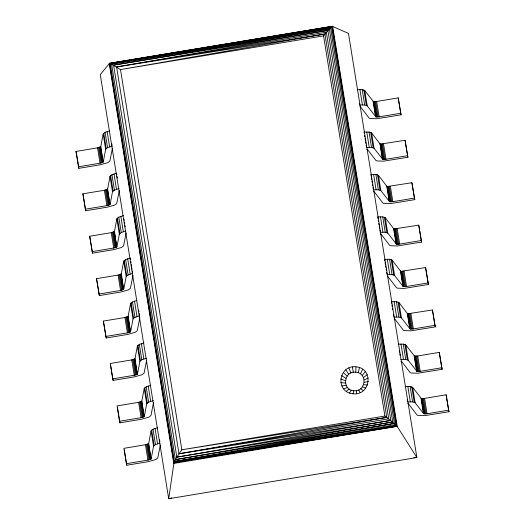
<?xml version="1.0" encoding="UTF-8"?>
<svg xmlns="http://www.w3.org/2000/svg" width="525" height="525" viewBox="0 0 525 525"><rect width="100%" height="100%" fill="white"/><g stroke="black" fill="none" stroke-linecap="round" stroke-linejoin="round"><path stroke-width="0.79" d="M355.799 372.225C343.836 370.492 341.532 390.088 353.791 390.718C365.754 392.451 368.064 372.855 355.799 372.225L355.97 366.817C338.297 364.809 334.95 392.333 353.036 393.803C370.709 395.804 374.056 368.281 355.97 366.817M100.787 146.58L97.552 147.84L76.007 151.423L78.487 166.786L100.032 163.203L103.071 162.205L100.787 146.58L103.182 133.928L105.098 132.333L109.725 130.784M103.268 161.943L105.663 149.29L103.182 133.928M107.632 188.993L104.396 190.26L82.852 193.837L85.326 209.199L106.877 205.623L109.915 204.619L107.632 188.993L110.027 176.341L111.943 174.746L116.57 173.198L116.826 174.812M110.106 204.356L112.507 191.704L110.027 176.341M114.476 231.413L111.241 232.673L89.69 236.25L92.17 251.613L113.715 248.036L116.76 247.032L114.476 231.413L116.872 218.754L118.788 217.16L123.414 215.611M116.95 246.77L119.346 234.117L116.872 218.754M121.314 273.827L118.086 275.087L96.534 278.663L99.015 294.026L120.56 290.45L123.605 289.446L121.314 273.827L123.716 261.168L125.632 259.573L130.252 258.024L130.515 259.645M123.795 289.19L126.19 276.531L123.716 261.168M128.159 316.24L124.924 317.5L103.379 321.077L105.86 336.44L127.404 332.863L130.449 331.866L128.159 316.24L130.554 303.581L132.477 301.993L136.454 300.628M130.64 331.603L133.035 318.944L130.554 303.581M135.004 358.654L131.768 359.914L110.224 363.497L112.704 378.86L134.249 375.277L137.287 374.279L135.004 358.654L137.399 345.995L139.322 344.407L143.942 342.858M137.484 374.017L139.88 361.358L137.399 345.995M141.848 401.067L138.613 402.327L117.068 405.91L119.543 421.273L141.094 417.69L144.132 416.692L141.848 401.067L144.244 388.408L146.16 386.82L150.787 385.271M144.329 416.43L146.724 403.771L144.244 388.408M148.693 443.481L145.458 444.747L123.913 448.324L126.387 463.687L147.938 460.103L150.977 459.106L148.693 443.481L151.088 430.828L153.005 429.233L157.631 427.685M151.167 458.843L153.569 446.191L151.088 430.828M353.036 393.803L353.791 390.718M358.214 372.763L359.494 367.598M413.759 457.649L416.883 457.531L396.657 425.604L174.451 461.449L110.237 63.459L120.494 69.582L181.834 449.774L176.846 457.124L173.972 462.617L168.709 498.75L416.883 457.531L348.449 33.383L332.233 26.296L109.535 63.282L100.275 74.609L168.709 498.75L171.747 497.897M360.399 373.892L362.677 369.252M349.512 393.015L351.376 390.18M112.455 148.109L109.882 161.011L107.894 162.632L100.177 164.798L78.875 168.335L78.487 166.786M119.293 190.523L116.721 203.424L114.739 205.052L107.021 207.211L85.719 210.748L85.326 209.199M126.138 232.936L123.565 245.838L121.583 247.465L113.866 249.624L92.564 253.162L92.17 251.613M132.982 275.349L130.41 288.258L128.428 289.879L120.711 292.038L99.409 295.575L99.015 294.026M139.827 317.763L137.255 330.671L135.266 332.292L127.555 334.451L106.253 337.995L105.86 336.44M146.672 360.183L144.099 373.085L142.111 374.706L134.393 376.871L113.092 380.408L112.704 378.86M153.51 402.596L150.944 415.498L148.956 417.119L141.238 419.285L119.936 422.822L119.543 421.273M160.355 445.01L157.782 457.912L155.8 459.533L148.083 461.698L126.781 465.235L126.387 463.687M105.663 149.29L107.579 147.696L112.206 146.147M112.507 191.704L114.424 190.109L119.044 188.56M119.346 234.117L121.268 232.523L125.888 230.974M126.19 276.531L128.113 274.936L132.733 273.387M133.035 318.944L134.951 317.356L139.578 315.801M139.88 361.358L141.796 359.769L146.423 358.221M146.724 403.771L148.641 402.183L153.267 400.634M153.569 446.191L155.485 444.596L160.105 443.048M396.657 425.604L386.781 417.388L324.929 34.033L120.494 69.582L323.551 35.858L329.3 28.816L332.233 26.296L396.657 425.604L173.972 462.617L109.535 63.282M362.197 375.539L365.302 371.654M346.329 391.368L349.197 389.051M363.49 377.593L367.192 374.653M364.192 379.91L368.215 378.033M343.704 388.959L347.399 387.404M364.258 382.331L368.307 381.563M386.781 417.388L181.834 449.774L384.897 416.043L386.781 417.388L178.999 453.79L116.583 66.964L327.876 30.404L390.81 420.42L176.846 457.124L113.597 65.139L329.3 28.816L392.739 421.975L175.389 459.618L111.562 64.037L330.54 27.569L394.406 423.406L174.451 461.449L395.725 424.633L331.524 26.729L110.237 63.459L330.54 27.569M357.197 89.677L362.197 89.631L364.737 90.477L373.387 101.528L376.674 101.482L398.219 97.899L401.087 114.818L376.786 118.748L369.941 118.499L369.029 117.968L360.682 107.093L359.881 106.818M359.415 103.425L359.678 105.039L364.678 104.993L367.218 105.84L375.867 116.891L379.148 116.845L400.7 113.262L401.087 114.818M364.304 133.711L364.042 132.09L369.042 132.044L371.582 132.897L379.929 143.765L380.802 144.053L405.064 140.319L407.932 157.231L383.631 161.162L376.786 160.919L375.874 160.381L367.526 149.507L366.719 149.231M366.522 147.453L371.523 147.407L374.056 148.26L382.712 159.305L385.993 159.259L407.538 155.682L407.932 157.231M371.142 176.124L370.886 174.51L375.887 174.457L378.42 175.311L386.774 186.178L387.647 186.467L411.908 182.733L414.776 199.644L390.475 203.575L383.631 203.332L382.718 202.794L374.364 191.92L373.564 191.645M373.36 189.873L378.367 189.82L380.901 190.673L389.557 201.725L392.838 201.672L414.383 198.096L414.776 199.644M377.987 218.538L377.724 216.923L382.732 216.871L385.265 217.724L393.619 228.598L394.485 228.88L418.747 225.146L421.621 242.058L397.32 245.989L390.469 245.746L389.563 245.208L381.209 234.34L380.408 234.058M380.205 232.286L385.206 232.234L387.745 233.087L396.401 244.138L399.683 244.086L421.227 240.509L421.621 242.058M384.832 260.951L384.569 259.337L389.576 259.284L392.109 260.137L400.463 271.012L401.33 271.294L425.591 267.56L428.466 284.471L404.158 288.409L397.313 288.159L396.408 287.621L388.054 276.754L387.253 276.472M387.05 274.7L392.05 274.647L394.59 275.5L403.239 286.552L406.527 286.499L428.072 282.923L428.466 284.471M391.676 303.365L391.414 301.75L396.414 301.698L398.954 302.551L407.302 313.425L408.174 313.714L432.436 309.973L435.31 326.885L411.003 330.822L404.158 330.573L403.246 330.035L394.898 319.167L394.098 318.885M393.894 317.113L398.895 317.061L401.435 317.914L410.084 328.965L413.365 328.912L434.917 325.336L435.31 326.885M398.258 344.164L403.259 344.118L405.799 344.964L414.448 356.016L417.736 355.97L439.281 352.387L442.148 369.298L417.848 373.236L411.003 372.986L410.091 372.455L401.743 361.581L400.942 361.298M400.739 359.527L405.74 359.481L408.273 360.327L416.929 371.378L420.21 371.333L441.761 367.749L442.148 369.298M405.103 386.577L410.104 386.531L412.643 387.384L421.293 398.429L424.574 398.383L446.125 394.8L448.993 411.718L424.692 415.649L417.848 415.4L416.935 414.868L408.588 403.994L407.781 403.718M407.577 401.94L412.584 401.894L415.117 402.741L423.773 413.792L427.055 413.746L448.599 410.163L448.993 411.718M397.202 426.307L173.755 463.424L109.207 63.367L332.653 26.25L397.202 426.307L173.972 462.617M175.389 459.618L394.406 423.406M176.846 457.124L392.739 421.975M111.562 64.037L329.3 28.816M113.597 65.139L327.876 30.404M324.929 34.033L116.583 66.964L326.347 32.235L388.723 418.819L178.999 453.79L390.81 420.42M341.814 385.967L346.1 385.35M363.674 384.7L367.454 385.015M340.791 382.587L345.398 383.033M340.699 379.05L345.338 380.612M362.486 386.84L365.722 388.146M341.552 375.605L345.923 378.243M360.773 388.618L363.228 390.738M343.284 372.474L347.11 376.103M345.778 369.876L348.817 374.325M358.654 389.911L360.137 392.621M348.869 367.992L350.936 373.032M76.007 151.423L76.401 152.972M82.852 193.837L83.239 195.385M89.69 236.25L92.564 253.162M96.534 278.663L99.409 295.575M103.379 321.077L106.253 337.995M352.347 366.949L353.318 372.317M398.219 97.899L400.7 113.262M405.064 140.319L407.538 155.682M411.908 182.733L414.383 198.096M418.747 225.146L421.227 240.509M425.591 267.56L428.072 282.923M432.436 309.973L434.917 325.336M439.281 352.387L441.761 367.749M446.125 394.8L448.599 410.163M376.674 101.482L379.148 116.845M383.512 143.896L385.993 159.259M390.357 186.309L392.838 201.672M397.202 228.723L399.683 244.086M404.047 271.136L406.527 286.499M410.891 313.556L413.365 328.912M417.736 355.97L420.21 371.333M424.574 398.383L427.055 413.746M375.67 101.614L378.151 116.977M382.515 144.027L384.996 159.39M389.36 186.441L391.84 201.803M396.204 228.854L398.678 244.217M403.042 271.267L405.523 286.63M409.887 313.688L412.368 329.05M416.732 356.101L419.212 371.464M423.577 398.514L426.057 413.877M374.738 101.666L377.219 117.029M381.583 144.08L384.064 159.442M388.428 186.493L390.908 201.856M395.273 228.913L397.747 244.269M402.117 271.327L404.591 286.689M408.955 313.74L411.436 329.103M415.8 356.153L418.281 371.516M422.645 398.567L425.125 413.93M373.958 101.64L376.438 117.003M380.802 144.053L383.276 159.416M387.647 186.467L390.121 201.83M394.485 228.88L396.966 244.243M401.33 271.294L403.81 286.657M408.174 313.714L410.655 329.07M415.019 356.127L417.5 371.49M421.864 398.541L424.338 413.903M373.387 101.528L375.867 116.891M380.231 143.942L382.712 159.305M387.076 186.362L389.557 201.725M393.921 228.775L396.401 244.138M400.765 271.189L403.239 286.552M407.61 313.602L410.084 328.965M414.448 356.016L416.929 371.378M421.293 398.429L423.773 413.792M373.085 101.351L375.565 116.714M379.929 143.765L382.41 159.127M386.774 186.178L389.255 201.541M393.619 228.598L396.093 243.961M400.463 271.012L402.938 286.374M407.302 313.425L409.782 328.788M414.146 355.838L416.627 371.201M420.991 398.252L423.472 413.615M364.737 90.477L367.218 105.84M371.582 132.897L374.056 148.26M378.42 175.311L380.901 190.673M385.265 217.724L387.745 233.087M392.109 260.137L394.59 275.5M398.954 302.551L401.435 317.914M405.799 344.964L408.273 360.327M412.643 387.384L415.117 402.741M363.851 89.952L366.332 105.315M370.696 132.366L373.17 147.728M377.534 174.779L380.015 190.142M384.379 217.199L386.859 232.562M391.223 259.613L393.704 274.975M398.068 302.026L400.549 317.389M404.913 344.439L407.387 359.802M411.758 386.853L414.232 402.216M362.197 89.631L364.678 104.993M369.042 132.044L371.523 147.407M375.887 174.457L378.367 189.82M382.732 216.871L385.206 232.234M389.576 259.284L392.05 274.647M396.414 301.698L398.895 317.061M403.259 344.118L405.74 359.481M410.104 386.531L412.584 401.894M359.92 89.532L362.394 104.895M366.765 131.946L369.239 147.308M373.603 174.366L376.084 189.728M380.448 216.779L382.928 232.142M387.292 259.192L389.773 274.555M394.137 301.606L396.618 316.969M400.982 344.019L403.456 359.382M407.82 386.433L410.301 401.796M364.56 135.325L364.822 136.946M365.085 138.561L365.348 140.175M365.603 141.796L365.866 143.41M366.128 145.031L366.391 146.646M371.405 177.739L371.667 179.36M371.93 180.974L372.186 182.595M372.448 184.209L372.711 185.824M372.973 187.445L373.229 189.059M378.249 220.159L378.512 221.773M378.768 223.387L379.03 225.008M379.293 226.623L379.555 228.244M379.818 229.858L380.074 231.473M385.094 262.572L385.357 264.187M385.613 265.801L385.875 267.422M386.137 269.036L386.4 270.657M386.656 272.272L386.918 273.892M391.939 304.986L392.195 306.6M392.457 308.221L392.72 309.835M393.501 314.685L393.763 316.306M399.302 350.634L399.564 352.249M399.82 353.87L400.083 355.484M407.19 399.518L407.452 401.133M323.551 35.858L384.897 416.043M111.812 143.719L112.074 145.34M117.088 176.433L117.351 178.047M123.933 218.846L124.195 220.461M124.458 222.082L124.714 223.696M124.976 225.317L125.239 226.931M130.778 261.26L131.04 262.881M131.296 264.495L131.558 266.109M131.821 267.73L132.083 269.345M132.339 270.966L132.602 272.58M138.666 310.144L138.922 311.758M139.184 313.379L139.447 314.993M159.587 439.812L159.849 441.433M107.153 131.519L109.633 146.882M113.997 173.933L116.478 189.295M120.842 216.346L123.316 231.709M127.68 258.759L130.161 274.122M134.525 301.179L137.005 316.542M141.369 343.593L143.85 358.956M148.214 386.006L150.695 401.369M155.059 428.42L157.533 443.783M105.098 132.333L107.579 147.696M111.943 174.746L114.424 190.109M118.788 217.16L121.268 232.523M125.632 259.573L128.113 274.936M132.477 301.993L134.951 317.356M139.322 344.407L141.796 359.769M146.16 386.82L148.641 402.183M153.005 429.233L155.485 444.596M103.74 133.16L106.221 148.523M110.585 175.573L113.065 190.936M117.429 217.987L119.91 233.349M124.274 260.4L126.748 275.763M131.112 302.813L133.593 318.176M137.957 345.227L140.438 360.59M144.802 387.647L147.282 403.01M151.646 430.06L154.127 445.423M100.597 146.843L103.071 162.205M107.435 189.256L109.915 204.619M114.279 231.669L116.76 247.032M121.124 274.083L123.605 289.446M127.969 316.503L130.449 331.866M134.813 358.916L137.287 374.279M141.658 401.33L144.132 416.692M148.496 443.743L150.977 459.106M100.124 147.125L102.605 162.487M106.969 189.538L109.449 204.901M113.813 231.952L116.287 247.314M120.658 274.365L123.132 289.728M127.496 316.778L129.977 332.141M134.341 359.192L136.822 374.555M141.186 401.612L143.666 416.975M148.03 444.025L150.511 459.388M99.415 147.4L101.896 162.763M106.26 189.814L108.741 205.177M113.105 232.227L115.585 247.59M119.949 274.641L122.43 290.003M126.794 317.054L129.268 332.417M133.639 359.467L136.113 374.83M140.477 401.887L142.958 417.25M147.322 444.301L149.802 459.664M98.536 147.643L101.017 163.006M105.381 190.057L107.861 205.419M112.225 232.477L114.699 247.839M119.063 274.89L121.544 290.253M125.908 317.303L128.389 332.666M132.753 359.717L135.233 375.08M139.597 402.13L142.078 417.493M146.442 444.544L148.916 459.907M97.552 147.84L100.032 163.203M104.396 190.26L106.877 205.623M111.241 232.673L113.715 248.036M118.086 275.087L120.56 290.45M124.924 317.5L127.404 332.863M131.768 359.914L134.249 375.277M138.613 402.327L141.094 417.69M145.458 444.747L147.938 460.103M76.525 153.779L78.875 168.335M83.37 196.192L85.719 210.748M110.618 365.046L113.092 380.408M117.462 407.459L119.936 422.822M124.3 449.873L126.781 465.235M356.272 390.626L356.659 393.665"/></g></svg>
